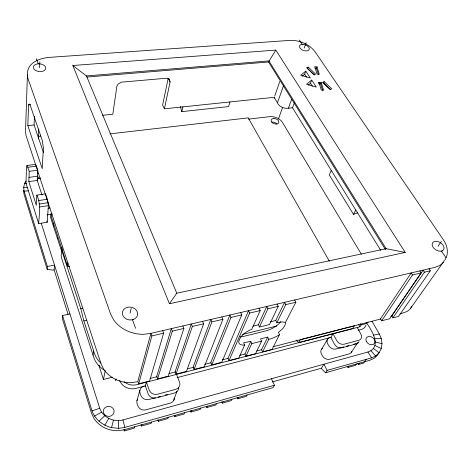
<?xml version="1.0" encoding="UTF-8"?>
<svg xmlns="http://www.w3.org/2000/svg" width="471" height="471" viewBox="0 0 471 471"><rect width="100%" height="100%" fill="white"/><g stroke="black" fill="none" stroke-linecap="round" stroke-linejoin="round"><path stroke-width="0.71" d="M27.842 125.645L28.601 104.868L29.084 103.985L30.097 104.968L42.302 140.499L43.409 148.171L42.207 168.665L27.842 125.645L34.089 124.98L43.503 152.622M45.557 193.875L36.856 195.129L36.314 205.309L28.813 181.612L29.231 171.32L27.035 165.486L35.513 164.403L36.45 166.175L27.936 167.27M34.089 124.98L34.471 116.408M39.582 67.671L39.858 61.913M38.775 129.03L38.398 136.378A9.232 6.211 5.2 0 0 40.718 136.019M38.593 138.88L38.74 135.954M41.966 195.018L37.233 180.464L37.774 170.202L29.231 171.32M47.494 199.957L48.378 205.65L47.2 222.259L38.675 223.613C39.223 214.087 41.071 204.149 36.856 195.129M61.878 247.234L62.296 252.044L80.788 308.635L83.844 320.881L94.7 354.204L96.255 357.554L98.704 360.904L100.971 363.135M50.862 213.81L50.585 217.461L61.524 250.972M47.383 266.451L54.524 265.138L54.112 269.848L52.699 270.113L47.165 269.288L47.383 266.451L24.121 191.191L23.65 187.411L24.68 183.178L26.117 180.994M51.757 213.84L51.498 217.184L67.5 266.062L69.655 266.398M53.564 226.58L53.841 223.142M57.362 238.214L57.403 237.743M67.5 266.062L67.853 262.812M69.949 313.969L62.555 315.535L62.254 318.266L91.545 413.326L94.006 418.56A26.806 24.598 4.1 0 0 118.103 430.706L124.209 429.776L273.145 387.609L274.452 385.231L271.449 378.766M327.104 370.371L323.936 364.207L321.475 368.187L322.105 369.417L325.596 372.749L327.104 370.371L371.59 357.86L375.611 356.041L379.126 352.755L381.304 348.522L382.01 343.642L381.227 338.461L379.314 333.998L372.031 321.304M41.313 223.319L99.746 408.292C102.908 417.518 113.741 422.399 122.949 419.944L367.91 352.014C382.222 347.145 372.002 330.648 366.632 323.065M93.022 355.081L93.705 351.148M99.281 366.65L99.475 365.631M112.469 377.189L103.461 379.461L105.227 370.754M274.711 97.944L272.185 97.515L164.426 108.819L170.072 82.019L169.307 79.046L166.981 78.18L121.436 82.16L118.127 84.068L116.908 86.046L112.804 114.235L102.572 115.307M130.078 313.233L131.191 308.322M115.642 380.874L116.125 378.761M229.954 101.942L228.594 106.593L181.818 111.627L182.931 106.876M62.555 315.535L92.022 410.865C95.001 419.478 102.872 425.507 111.556 427.633L113.458 420.132M134.653 426.82L134.27 428.133L124.379 430.941L124.738 429.629M138.715 383.794L151.874 335.923L150.908 333.374L137.856 381.375L138.715 383.794L149.601 380.968L163.649 333.168L162.666 330.642M61.878 250.448L61.148 255.512L61.672 258.42L94.006 358.125C95.96 363.418 100.129 367.527 104.786 370.553M136.967 400.715L139.916 390.206M151.638 422.01L151.215 423.311L141.518 426.061L141.912 424.765M157.567 378.908L172.345 331.131L171.344 328.628L156.684 376.517L157.567 378.908L168.224 376.141L183.896 328.434L182.878 325.944M385.543 249.701L268.547 61.989L275.806 50.097L405.225 252.415L169.43 303.742L72.84 65.516L275.806 50.097M168.3 417.294L167.835 418.595L158.321 421.298L158.762 419.997M176.019 374.121L192.339 326.456L191.308 323.989L175.112 371.772L176.019 374.121L186.457 371.413L203.625 323.818L202.577 321.369M274.711 96.119L279.756 81.565M294.328 102.949L292.526 107.765L288.393 108.23A7.73 4.834 19.8 0 1 277.454 102.825L283.571 85.516M173.705 400.374L176.913 391.354M278.39 119.086L282.612 107.417M304.213 48.013L306.191 42.549M288.393 108.23L291.702 99.269M184.65 412.667L184.143 413.968L174.806 416.617L175.289 415.316M194.087 369.435L211.873 321.887L210.82 319.456L193.151 367.121L194.087 369.435L204.308 366.785L222.907 319.309L221.835 316.895M302.117 76.231L304.66 74.183L305.809 71.121L310.336 78.003L300.681 75.236L305.809 71.121M308.264 67.117L306.521 67.7L313.892 74.712L315.635 74.118L308.264 67.117L307.728 68.542L314.557 75.042M308.217 85.145L310.483 83.267L311.69 80.064L316.306 87.076L306.562 84.291L311.69 80.064M318.343 74.389L316.471 68.301L317.018 66.882L314.758 66.652L317.036 74.1L319.32 74.324L317.018 66.882M318.543 83.232L318.914 82.284L321.222 82.502L323.606 90.244L321.287 90.032L318.914 82.284M322.635 90.373L320.651 83.92L321.222 82.502M200.687 408.127L200.14 409.446L190.973 412.048L191.503 410.73M324.236 81.66L322.5 82.278L330.071 89.478L331.808 88.842L324.236 81.66L323.665 83.079L330.713 89.778M211.779 364.848L230.973 317.419L229.883 315.028L210.82 362.564L211.779 364.848L221.788 362.252L241.758 314.899L240.657 312.526M216.436 403.671L215.848 404.989L206.851 407.545L207.417 406.226M228.994 360.627L228.011 358.378L248.529 310.695L249.642 313.056L228.994 360.627L238.791 358.084L244.667 345.043L243.637 342.776L250.76 341.357L251.797 343.606L245.962 356.229L255.565 353.733L261.593 341.134L260.54 338.902L267.699 337.101L268.758 339.32L262.6 351.896L261.576 349.7L267.699 337.101M259.062 308.246L260.186 310.589L251.773 329.27L249.183 330.418A14.059 5.823 -25.5 0 0 239.975 338.466A27.483 11.298 -25.8 0 0 239.15 340.345A14.012 5.782 -25.4 0 0 242.636 345.072L244.667 345.043M221.841 401.91L222.436 403.123L223.042 401.804M245.962 356.229L244.961 354.004L250.76 341.357M259.474 327.004L258.391 324.713L266.763 306.462L267.899 308.782L259.474 327.004L269.518 324.554L278.214 306.374L277.066 304.066M331.296 170.461L329.253 174.888L353.503 214.399L357.707 212.792M231.891 399.296L231.267 400.615L222.436 403.123M237.125 397.583L237.737 398.778L238.373 397.465M275.759 320.51L284.596 302.317L285.756 304.607L276.866 322.765L275.759 320.51L270.425 321.799M444.883 259.921C449.116 253.893 447.444 245.88 443.588 240.116L315.823 52.876C310.248 44.562 300.021 40.135 290.171 40.371L48.172 57.462C39.641 58.475 28.914 62.225 27.518 71.91L25.516 131.709L26.035 135.554L101.065 363.889L103.826 369.458A29.514 25.84 8.7 0 0 130.491 382.699L137.196 381.816M247.069 395.004L246.41 396.317L237.737 398.778M285.656 322.982A27.471 11.381 -25.8 0 1 282.788 328.652L278.432 332.396L279.509 334.604L272.014 349.453L262.6 351.896M294.675 299.974L295.853 302.247L285.332 322.629A13.865 5.676 -26.2 0 0 277.79 322.535L276.866 322.765M353.503 214.399L355.788 210.054M298.685 342.594L300.233 339.762L354.428 325.785L352.655 328.593L298.685 342.594L296.071 340.115M104.815 425.236L108.777 418.466M321.687 349.093L327.869 338.737M124.132 381.781A12.958 11.54 9.3 0 0 136.89 384.677L359.926 326.792L361.098 324.961L364.507 324.083A11.54 8.649 32.9 0 0 368.122 322.034M351.231 352.579L357.931 342.364M347.245 366.367L347.945 367.445L348.823 366.138L369.929 360.227L373.939 358.413A23.615 18.057 34.9 0 0 378.554 353.415M412.519 274.958L411.212 272.903L380.521 318.814L381.675 320.798L412.519 274.958L421.092 272.956L419.785 270.913M356.4 363.995L355.511 365.302L347.945 367.445M438.036 246.298L441.339 241.458M421.092 272.956L389.776 318.696L381.675 320.798M357.766 363.453L358.472 364.525L359.367 363.218M424.418 272.173L423.105 270.142L391.754 315.917L392.92 317.878L424.418 272.173L430.335 270.79L429.016 268.77M366.238 359.367L363.694 363.041L358.472 364.525M169.43 303.742L176.766 293.197L386.143 248.7L405.225 252.415M430.335 270.79L398.519 316.43L392.92 317.878M410.718 308.158L443.229 262.259M27.035 165.486L26.588 166.08L25.97 183.06L38.675 223.613M98.987 421.298L104.727 415.74M279.509 334.604L279.156 334.869A13.818 5.64 -26.1 0 1 269.659 339.096L268.758 339.32M94.494 416.117L101.589 412.149M37.356 179.098L40.459 177.95M92.022 410.865L99.746 408.292M252.868 326.191L258.391 324.713M325.596 372.749L348.823 366.138M111.556 427.633L118.716 428.322L124.856 427.391L274.452 385.231M272.144 381.975L321.475 368.187M155.406 397.736L149.03 399.455A6.482 5.888 12.7 0 1 141.571 396.8A15.543 14.053 14.7 0 1 139.787 391.737A6.476 5.864 12.5 0 1 144.214 385.996M158.238 396.971L160.364 396.399M165.321 395.063L167.446 394.486M343.871 346.897L336.088 348.993A5.899 4.616 33.8 0 1 329.417 346.627A14.177 11.016 34 0 1 327.139 342.287A5.888 4.604 33.6 0 1 329.971 337.448M346.703 346.132L348.823 345.561M353.78 344.224L355.899 343.653M256.66 350.983L261.576 349.7M145.822 385.796L135.878 388.398A12.864 11.498 9 0 1 119.64 380.321M177.067 377.624L331.16 337.336M358.143 330.277L360.98 329.535A11.434 8.625 33.1 0 0 366.038 325.078M273.103 346.733L380.851 318.961M390.771 316.406L392.19 316.041M399.985 314.027L407.062 311.49A25.675 18.434 32.7 0 0 411.842 306.409M149.966 378.519L157.061 376.688M169.124 373.574L175.512 371.925M187.57 368.817L193.958 367.168M204.597 364.419L210.984 362.77M222.336 359.838L228.011 358.378M239.751 355.346L244.961 354.004M251.797 343.606L261.593 341.134M242.547 334.404L276.742 326.003M37.185 173.581L38.551 173.263M151.874 335.923L163.649 333.168M172.345 331.131L183.896 328.434M192.339 326.456L203.625 323.818M211.873 321.887L222.907 319.309M230.973 317.419L241.758 314.899M249.642 313.056L260.186 310.589M267.899 308.782L278.214 306.374M285.756 304.607L295.853 302.247M83.844 320.881L86.623 320.28M80.788 308.635L82.861 308.199M373.485 335.128L379.314 333.998M47.118 214.9L52.193 214.111M39.641 206.963L48.378 205.65M48.095 208.276L50.138 207.964M39.376 204.002L48.124 202.701M38.593 200.558L47.336 199.268L45.781 194.547M37.191 178.833L40.053 178.444M28.813 181.612L37.233 180.464M28.984 177.367L37.456 176.236M109.89 133.882L248.235 117.874L329.388 261.287M248.535 119.122L269.718 116.655A9.997 6.453 19.6 0 1 282.459 122.413L361.322 254.14M271.738 122.201L272.65 122.107A3.968 2.567 19.6 0 1 276.983 124.138M28.601 104.868L30.733 104.668M24.121 191.191L28.225 190.814M72.84 65.516L86.452 75.931L268.894 60.918L386.143 248.7M87.058 77.038L268.547 61.989M374.887 338.443L381.227 338.461M23.65 187.411L27.818 187.623M318.926 83.756L320.651 83.92M314.775 68.13L316.471 68.301M375.416 342.07L382.01 343.642M24.68 183.178L26.664 183.666M374.892 345.473L381.304 348.522M373.35 348.416L379.126 352.755M370.883 350.689L375.611 356.041M37.427 176.095L39.04 178.285M299.332 40.059L302.252 44.398M441.457 251.055L445.943 257.719M304.66 74.183L306.609 77.167M310.483 83.267L312.385 86.181M367.91 352.014L371.59 357.86M292.367 107.512L380.739 250.395M274.234 97.503L277.454 102.825M360.386 323.689L361.098 324.961M358.502 324.248L359.926 326.792M357.171 327.51L360.892 334.18A5.888 4.492 34.3 0 1 358.784 340.28L344.23 344.183A5.929 4.592 33.9 0 1 336.694 340.58L333.056 333.768L330.866 337.413L334.469 344.201A5.888 4.58 34.1 0 0 341.952 347.781L356.429 343.871A5.852 4.486 34.5 0 0 359.026 341.552M168.553 78.298L169.807 80.794M170.072 82.019L168.188 78.268L162.625 105.092L164.426 108.819M181.818 111.627L180.328 106.44M206.269 406.314L206.851 407.545M190.408 410.8L190.973 412.048M174.241 415.334L174.806 416.617M157.773 419.997L158.321 421.298M86.452 75.931L176.766 293.197M140.988 424.742L141.518 426.061M176.543 374.386L179.551 382.146A6.429 5.752 18.6 0 1 175.73 389.352L157.502 394.239A6.5 5.87 14.7 0 1 149.272 390.153L146.404 382.205L145.333 385.926L148.171 393.833A6.453 5.846 14.5 0 0 156.337 397.895L174.447 393.008A6.382 5.729 18.6 0 0 178.621 387.816M123.885 429.623L124.379 430.941M36.367 58.687L38.269 63.838M132.445 319.709L135.607 328.293M36.667 166.846L37.55 169.531M98.828 365.26L103.461 379.461M46.794 220.981L47.2 222.259M54.112 269.848L68.089 314.328M47.165 269.288L24.021 194.158L23.55 190.384M122.949 419.944L124.856 427.391M27.424 74.795L27.989 78.675L110.644 314.151L113.717 320.015A32.252 26.823 11.1 0 0 142.966 334.333L150.278 333.521L435.01 267.375L439.467 265.603A27.701 18.599 31.2 0 0 444.359 260.487M118.427 420.615L118.716 428.322M280.581 321.717A27.33 11.522 -25.7 0 1 279.862 322.723A13.724 5.734 -26.1 0 1 265.75 330.919L244.579 336.153A13.918 5.882 -25.4 0 1 240.116 336.765M137.52 399.302A6.335 5.805 11.8 0 0 136.831 402.228A15.213 13.9 14.3 0 0 138.568 407.227A6.347 5.823 12.1 0 0 145.869 409.823L170.184 403.135A6.253 5.67 18.4 0 0 174.299 397.989M322.6 348.305A5.776 4.575 34.2 0 0 320.945 352.62A13.912 10.945 34.5 0 0 323.159 356.912A5.787 4.586 34.4 0 0 329.706 359.238L349.223 353.868A5.74 4.457 35 0 0 351.79 351.554M442.104 250.902L440.815 251.214A6.506 4.298 31.8 0 1 432.125 244.62A6.506 4.298 31.8 0 1 440.42 242.618A6.506 4.298 31.8 0 1 442.104 250.902M133.399 319.479L131.497 319.933A7.695 6.441 9.5 0 1 122.566 311.614A7.695 6.441 9.5 0 1 134.8 308.699A7.695 6.441 9.5 0 1 133.399 319.479M273.928 118.521L273.009 118.615A3.986 2.561 19.6 0 0 272.844 123.055A3.986 2.561 19.6 0 0 278.797 122.448A3.986 2.561 19.6 0 0 273.928 118.521M39.058 63.791L37.474 63.891A6.241 3.88 6.8 0 0 35.154 70.132A6.241 3.88 6.8 0 0 45.399 69.484A6.241 3.88 6.8 0 0 39.058 63.791M302.835 44.356L301.664 44.433A5.163 2.961 19.7 0 0 301.693 49.632A5.163 2.961 19.7 0 0 309.27 49.167A5.163 2.961 19.7 0 0 302.835 44.356M105.015 415.092A5.464 5.034 1.1 0 0 114.029 412.466A5.464 5.034 1.1 0 0 107.029 406.585A5.464 5.034 1.1 0 0 105.015 415.092M366.497 341.705A4.928 3.727 35.4 0 0 374.398 343.559A4.928 3.727 35.4 0 0 370.442 336.588A4.928 3.727 35.4 0 0 366.497 341.705"/></g></svg>
